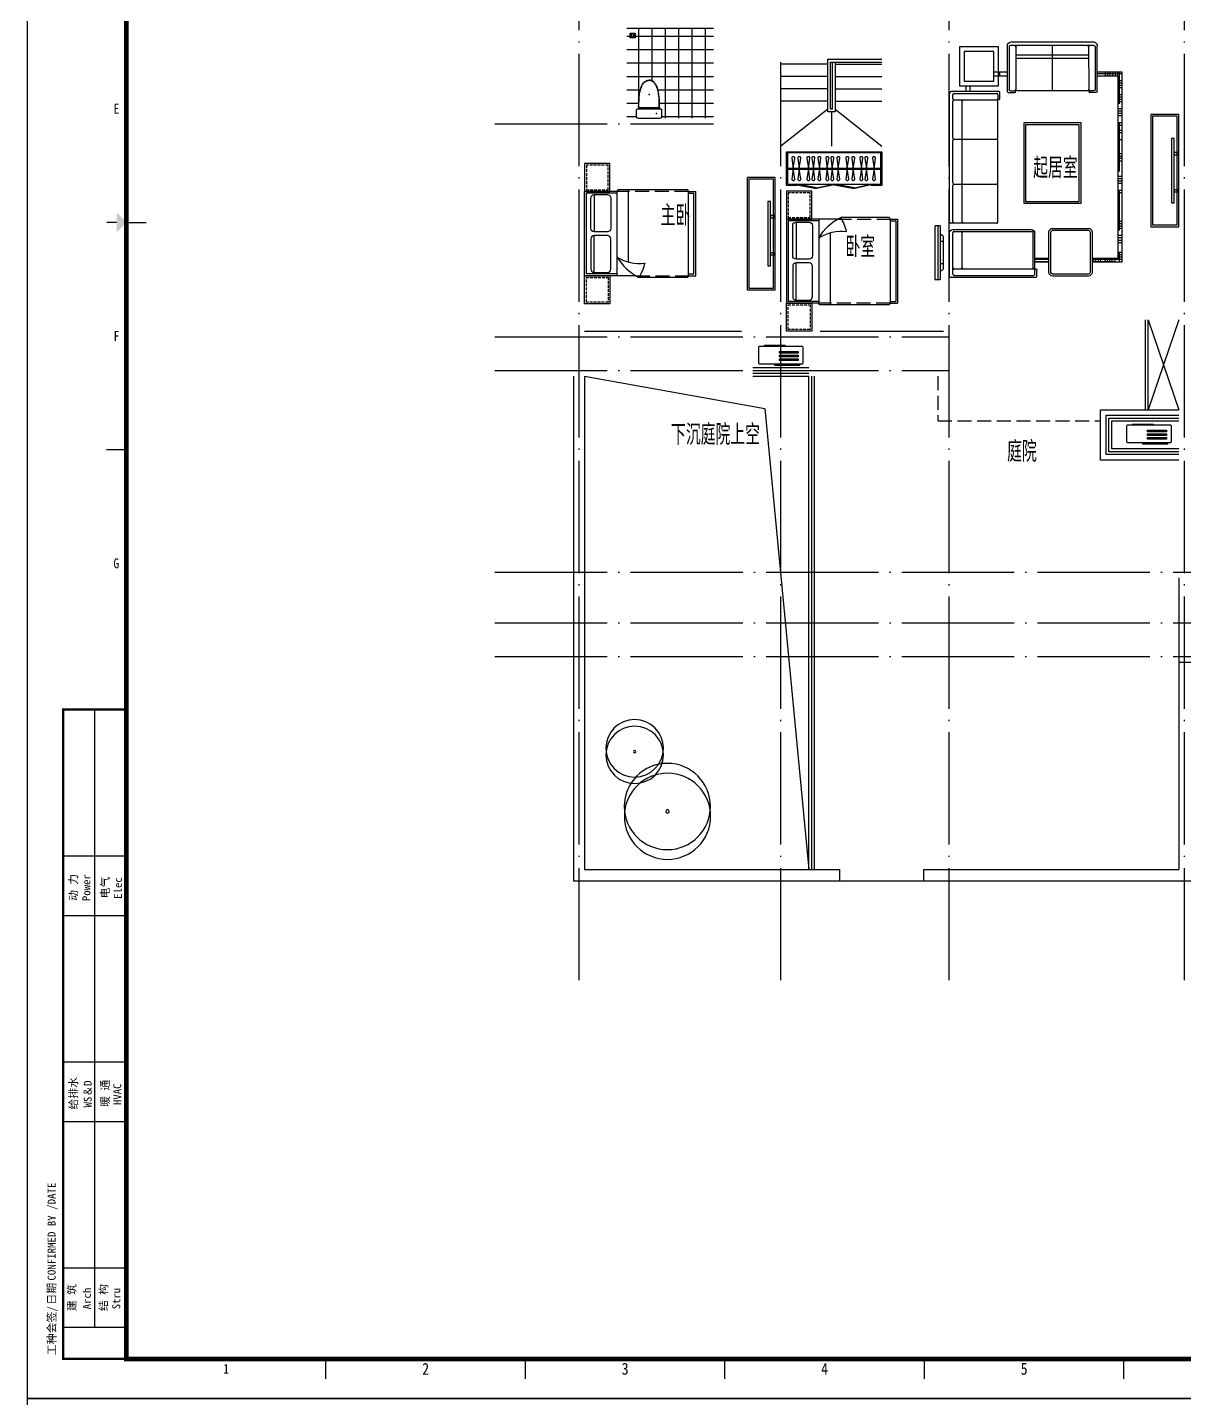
# Model space of a CAD drawing. Extents: x 921942 to 1159542, y -958603 to -790785.
# Drawn here: x 921942 to 942581, y -916648 to -892195 of the extents above; entities that cross this region are included whole.
import ezdxf
from ezdxf.enums import TextEntityAlignment as Align

# ---------------------------------------------------------------- set-up
doc = ezdxf.new("R2010")
doc.units = 0
doc.header["$LTSCALE"] = 1000
doc.header["$MEASUREMENT"] = 0
doc.linetypes.add('DASH', pattern=[0.35, 0.25, -0.1])
doc.linetypes.add('DOTE', pattern=[2.42, 2, -0.2, 0.02, -0.2])
doc.layers.get('0').update_dxf_attribs({"linetype": 'CONTINUOUS'})
for name, color, linetype in [('BALCONY', 6, 'CONTINUOUS'), ('DOTE', 1, 'DOTE'), ('STAIR', 2, 'CONTINUOUS'), ('TT', 7, 'CONTINUOUS'), ('WINDOW', 4, 'CONTINUOUS'), ('厨卫', 8, 'CONTINUOUS'), ('图框', 255, 'CONTINUOUS'), ('家具', 8, 'CONTINUOUS'), ('平面填充', 250, 'CONTINUOUS'), ('树', 86, 'CONTINUOUS'), ('看线', 2, 'CONTINUOUS'), ('空调', 8, 'CONTINUOUS'), ('造型墙', 55, 'CONTINUOUS'), ('面积线', 3, 'CONTINUOUS')]:
    doc.layers.add(name, color=color, linetype=linetype)
doc.styles.get("Standard").update_dxf_attribs({"font": 'GBENOR', "bigfont": 'GBCBIG'})
doc.styles.add('TKZ1', font='SIMHEI.TTF', dxfattribs={"width": 0.7})
doc.styles.add('图签栏', font='SimSun.ttf')

# ---------------------------------------------------------------- blocks, each defined once
blk = doc.blocks.new('A$C25AA54E1')
at = {"layer": '家具', "ltscale": 20}
for p, q in [((884, 2199), (884, 3017)), ((918, 3081), (3211, 3081)), ((3234, 2997), (3234, 3061)), ((3234, 2234), (3234, 2996)), ((3347, 3015), (3347, 1617)), ((3413, 3081), (4163, 3081)), ((4198, 3046), (4198, 1539)), ((1712, 2211), (1057, 2211)), ((3212, 2211), (1757, 2211)), ((1, 1972), (0, 511)), ((883, 2042), (71, 2042)), ((1012, 2176), (906, 2176)), ((906, 1914), (906, 2019)), ((871, 614), (872, 1868)), ((1443, 1750), (2878, 1750)), ((1443, 728), (1443, 1750)), ((2878, 1750), (2878, 728)), ((4024, 1551), (3413, 1551)), ((4047, 1574), (4047, 1539)), ((4175, 1516), (4070, 1516)), ((3325, 1234), (3325, 597)), ((4110, 1300), (3391, 1300)), ((4176, 597), (4176, 1234)), ((905, 463), (905, 568)), ((2878, 728), (1443, 728)), ((3391, 531), (4110, 531)), ((882, 440), (70, 440))]:
    blk.add_line(p, q, dxfattribs=at)
at = {"layer": '家具', "color": 8}
for p, q in [((918, 2994), (918, 2234)), ((1011, 3017), (942, 3017)), ((1034, 2994), (1034, 2234)), ((1711, 3017), (1058, 3017)), ((1734, 2996), (1734, 2234)), ((2511, 3017), (1758, 3017)), ((2534, 2996), (2534, 2234)), ((3211, 3017), (2558, 3017)), ((3380, 2996), (3380, 1606)), ((4070, 3017), (3403, 3017)), ((4047, 2994), (4047, 1574)), ((4140, 3017), (4070, 3017)), ((4163, 2994), (4163, 1574)), ((3211, 2846), (1058, 2846)), ((4025, 2846), (3403, 2846)), ((941, 2211), (1012, 2211)), ((64, 1915), (65, 1985)), ((88, 2008), (848, 2007)), ((503, 2041), (503, 2042)), ((603, 2178), (536, 2178)), ((871, 1984), (871, 1914)), ((65, 1869), (64, 1915)), ((64, 569), (65, 1872)), ((87, 1892), (849, 1891)), ((87, 1892), (849, 1891)), ((88, 1892), (848, 1891)), ((236, 592), (236, 1892)), ((293, 592), (293, 1892)), ((1476, 1717), (2845, 1717)), ((1476, 761), (1476, 1717)), ((2845, 1717), (2845, 761)), ((4047, 1584), (3402, 1584)), ((3876, 1551), (3876, 1303)), ((3918, 1551), (3918, 1302)), ((4140, 1551), (4070, 1551)), ((65, 1242), (871, 1241)), ((3360, 1234), (3360, 597)), ((4110, 1265), (3391, 1265)), ((4141, 597), (4141, 1234)), ((2845, 761), (1476, 761)), ((64, 499), (64, 569)), ((87, 592), (848, 591)), ((871, 498), (871, 568)), ((3391, 566), (4110, 566)), ((3930, 507), (3860, 507)), ((3876, 531), (3876, 0)), ((3918, 531), (3918, 128)), ((87, 476), (848, 475)), ((606, 292), (536, 292)), ((603, 250), (536, 250)), ((561, 440), (561, 0)), ((603, 440), (603, 128)), ((3918, 465), (3860, 465)), ((3930, 416), (3860, 416)), ((3930, 374), (3860, 374)), ((3918, 297), (3860, 297)), ((3930, 255), (3860, 255)), ((606, 208), (536, 208)), ((606, 158), (536, 158)), ((606, 116), (536, 116)), ((606, 74), (536, 74)), ((1105, 44), (536, 44)), ((606, 86), (603, 86)), ((686, 70), (686, 0)), ((728, 70), (728, 0)), ((770, 70), (770, 0)), ((812, 70), (812, 0)), ((938, 70), (938, 0)), ((979, 70), (979, 0)), ((1021, 70), (1021, 0)), ((1063, 70), (1063, 0)), ((1189, 70), (1189, 0)), ((1231, 70), (1231, 0)), ((1273, 70), (1273, 0)), ((1314, 70), (1314, 0)), ((1440, 70), (1440, 0)), ((2310, 44), (1440, 44)), ((1482, 70), (1482, 0)), ((1574, 70), (1574, 0)), ((1616, 70), (1616, 0)), ((1741, 70), (1741, 0)), ((1993, 70), (1993, 0)), ((2035, 70), (2035, 0)), ((2076, 70), (2076, 0)), ((2118, 70), (2118, 0)), ((2394, 70), (2394, 0)), ((2436, 70), (2436, 0)), ((2478, 70), (2478, 0)), ((2520, 70), (2520, 0)), ((2645, 70), (2645, 0)), ((3365, 44), (2645, 44)), ((2687, 70), (2687, 0)), ((3198, 70), (3198, 0)), ((3240, 70), (3240, 0)), ((3281, 70), (3281, 0)), ((3323, 70), (3323, 0)), ((3449, 70), (3449, 0)), ((3491, 70), (3491, 0)), ((3533, 70), (3533, 0)), ((3575, 70), (3575, 0)), ((3750, 70), (3750, 0)), ((3930, 44), (3750, 44)), ((3792, 70), (3792, 0)), ((3834, 70), (3834, 0)), ((3930, 213), (3860, 213)), ((3918, 171), (3860, 171)), ((3930, 122), (3860, 122)), ((3930, 86), (3918, 86))]:
    blk.add_line(p, q, dxfattribs=at)
at = {"layer": '家具'}
for p, q in [((781, 2780), (884, 2780)), ((781, 2709), (884, 2709)), ((536, 2283), (536, 2042)), ((606, 2283), (606, 2042)), ((3860, 1302), (3860, 1551)), ((3930, 1300), (3930, 1551)), ((3860, 70), (3860, 531)), ((3930, 0), (3930, 531)), ((536, 440), (536, 0)), ((606, 440), (606, 70)), ((606, 70), (3860, 70)), ((536, 0), (3930, 0))]:
    blk.add_line(p, q, dxfattribs=at)
at = {"layer": '家具', "ltscale": 20}
blk.add_lwpolyline([(781, 2895), (781, 2199), (85, 2199), (85, 2895)], close=True, dxfattribs=at)
at = {"layer": '家具', "color": 8}
blk.add_lwpolyline([(698, 2812), (698, 2282), (169, 2282), (169, 2812)], close=True, dxfattribs=at)
at = {"layer": '家具', "ltscale": 20, "extrusion": (0, 0, -1)}
for centre, major_axis, ratio, start_param, end_param in [((953, 3021), (-49.4, 49.4), 1, 5.45018, 6.544088), ((3211, 3058), (16.4, 16.4), 1, -0.785398, 0.696689), ((4163, 3046), (24.6, 24.6), 1, -0.785398, 0.785398), ((1012, 2234), (-16.2, 16.2), 1, 2.356194, 3.926991), ((1012, 2193), (12.7, 12.7), 0.942987, -0.815786, 2.325807), ((1057, 2234), (-16.2, 16.2), 1, 3.926991, 5.497787), ((1712, 2234), (-16.2, 16.2), 1, 2.356194, 3.926991), ((1757, 2234), (16.2, 16.2), 1, 2.356194, 3.926991), ((2512, 2234), (-16.2, 16.2), 1, 2.356194, 3.926991), ((2557, 2234), (16.2, 16.2), 1, 2.356194, 3.926991), ((3212, 2234), (-16.2, 16.2), 1, 2.356194, 3.926991), ((906, 2199), (16.2, 16.2), 1, 2.356194, 3.926991), ((4024, 1574), (16.2, 16.2), 1, 0.785398, 2.356194), ((4175, 1539), (-16.2, 16.2), 1, 2.356194, 3.926991)]:
    blk.add_ellipse(centre, major_axis=major_axis, ratio=ratio, start_param=start_param, end_param=end_param, dxfattribs=at)
at = {"layer": '家具', "color": 8, "extrusion": (0, 0, -1)}
for centre, major_axis, start_param, end_param in [((942, 2994), (16.4, 16.4), 3.926991, 5.497787), ((1011, 2994), (16.4, 16.4), -0.785398, 0.785398), ((1058, 2994), (16.4, 16.4), 3.926991, 5.497787), ((1711, 2994), (-16.4, 16.4), 0.785398, 2.267485), ((1758, 2994), (16.4, 16.4), 4.0157, 5.497787), ((2511, 2994), (-16.4, 16.4), 0.785398, 2.267485), ((2558, 2994), (16.4, 16.4), 4.0157, 5.497787), ((3211, 2994), (-16.4, 16.4), 0.785398, 2.267485), ((3403, 2994), (16.4, 16.4), 4.0157, 5.497787), ((4023, 2994), (16.4, 16.4), -0.785398, 0.785398), ((4070, 2994), (-16.4, 16.4), 5.497787, 7.068583), ((4140, 2994), (16.4, 16.4), -0.785398, 0.785398), ((1058, 2869), (-16.4, 16.4), 3.926991, 5.409078), ((3211, 2822), (16.4, 16.4), -0.785398, 0.696689), ((3403, 2869), (-16.4, 16.4), 3.926991, 5.409078), ((4025, 2822), (-16.4, 16.4), 0.785398, 2.267485), ((941, 2234), (16.2, 16.2), 2.356194, 3.926991), ((4070, 1574), (16.2, 16.2), 2.356194, 3.926991), ((4140, 1574), (-16.2, 16.2), 2.356194, 3.926991)]:
    blk.add_ellipse(centre, major_axis=major_axis, ratio=1, start_param=start_param, end_param=end_param, dxfattribs=at)
at = {"layer": '家具', "ltscale": 20}
for centre, major_axis, ratio, start_param, end_param in [((3413, 3015), (-46.6, 46.6), 1, -0.785398, 0.785398), ((71, 1972), (49.7, 49.7), 1, 0.785398, 2.356194), ((883, 2019), (-16.2, 16.2), 1, 3.925825, 5.496622), ((848, 1914), (-16.2, 16.2), 1, 2.355029, 3.925825), ((849, 1868), (16.2, 16.2), 1, 5.496622, 7.067418), ((849, 1868), (16.2, 16.2), 1, 5.496622, 7.067418), ((889, 1914), (12.4, 12.4), 0.984307, 2.347446, 5.489038), ((3413, 1617), (46.6, 46.6), 1, 2.356194, 3.926991), ((4070, 1539), (16.2, 16.2), 1, 2.356194, 3.926991), ((3391, 1234), (-46.6, 46.6), 1, -0.785398, 0.785398), ((4110, 1234), (46.6, 46.6), 1, 5.497787, 7.068583), ((70, 511), (49.7, 49.7), 1, 2.356194, 3.926991), ((848, 614), (-16.2, 16.2), 1, 2.355029, 3.925825), ((848, 568), (-16.2, 16.2), 1, 3.925825, 5.496622), ((888, 568), (12.4, 12.4), 0.984309, -0.794147, 2.347446), ((3391, 597), (46.6, 46.6), 1, 2.356194, 3.926991), ((4110, 597), (-46.6, 46.6), 1, 2.356194, 3.926991), ((882, 463), (-16.2, 16.2), 1, 2.355029, 3.925825)]:
    blk.add_ellipse(centre, major_axis=major_axis, ratio=ratio, start_param=start_param, end_param=end_param, dxfattribs=at)
at = {"layer": '家具', "color": 8}
for centre, major_axis, start_param, end_param in [((1058, 2822), (16.4, 16.4), 0.785398, 2.267485), ((3211, 2869), (16.4, 16.4), 3.926991, 5.409078), ((3403, 2822), (16.4, 16.4), 0.785398, 2.267485), ((4025, 2869), (16.4, 16.4), 3.926991, 5.409078), ((88, 1985), (-16.4, 16.4), -0.786564, 0.784233), ((848, 1985), (16.2, 16.2), 5.496622, 7.067418), ((88, 1915), (16.4, 16.4), 2.355029, 3.925825), ((88, 1869), (-16.4, 16.4), -0.786564, 0.784233), ((89, 1869), (-16.4, 16.4), -0.697854, 0.784233), ((89, 1869), (16.4, 16.4), 0.872942, 2.355029), ((89, 1915), (-16.4, 16.4), 0.784233, 2.266319), ((89, 1915), (-16.4, 16.4), 0.784233, 2.266319), ((3402, 1606), (15.5, 15.5), 2.356194, 3.926991), ((3391, 1234), (-22, 22), -0.785398, 0.785398), ((4110, 1234), (22, 22), 5.497787, 7.068583), ((87, 615), (16.4, 16.4), 2.355029, 3.925825), ((87, 569), (-16.4, 16.4), -0.786564, 0.784233), ((87, 499), (-16.4, 16.4), 0.784233, 2.355029), ((848, 498), (-16.2, 16.2), 2.355029, 3.925825), ((3391, 597), (22, 22), 2.356194, 3.926991), ((4110, 597), (-22, 22), 2.356194, 3.926991)]:
    blk.add_ellipse(centre, major_axis=major_axis, ratio=1, start_param=start_param, end_param=end_param, dxfattribs=at)
blk = doc.blocks.new('A$C2FB07499')
at = {"layer": '家具', "ltscale": 0.5}
blk.add_lwpolyline([(500, 0), (0, 0), (0, 2000), (500, 2000)], close=True, dxfattribs=at)
at = {"layer": '家具', "color": 251, "ltscale": 40}
for points in [[(470, 30), (30, 30), (30, 1970), (470, 1970)], [(368, 1572), (415, 1572), (415, 428), (368, 428)], [(415, 1381), (480, 1381), (480, 1343), (415, 1343)], [(415, 717), (480, 717), (480, 679), (415, 679)]]:
    blk.add_lwpolyline(points, close=True, dxfattribs=at)
blk = doc.blocks.new('dgfgf')
at = {"layer": '家具'}
blk.add_lwpolyline([(7597, -62676), (7147, -62676), (7147, -63176), (7597, -63176), (7597, -62676), (7517, -62676)], dxfattribs=at)
at = {"layer": '家具', "color": 251, "linetype": 'DASH', "ltscale": 0.2}
blk.add_lwpolyline([(7567, -62706), (7177, -62706), (7177, -63146), (7567, -63146)], close=True, dxfattribs=at)
blk = doc.blocks.new('A$C72813290')
at = {"layer": '家具'}
for p, q in [((579, 2000), (0, 2000)), ((0, 500), (0, 2000)), ((30, 530), (30, 1970)), ((579, 1970), (30, 1970)), ((579, 500), (579, 2010)), ((1830, 2030), (599, 2030)), ((779, 753), (779, 2030)), ((1850, 500), (1850, 2000)), ((1850, 2000), (1980, 2000)), ((1850, 1970), (1950, 1970)), ((1950, 530), (1950, 1970)), ((1980, 500), (1980, 2000)), ((170, 1945), (170, 1283)), ((170, 555), (170, 1217)), ((912, 500), (0, 500)), ((579, 530), (30, 530)), ((1850, 530), (1950, 530)), ((1850, 500), (1980, 500)), ((1830, 470), (967, 470))]:
    blk.add_line(p, q, dxfattribs=at)
at = {"layer": '家具', "linetype": 'DASH'}
for p, q in [((1850, 2000), (579, 2000)), ((912, 500), (1850, 500))]:
    blk.add_line(p, q, dxfattribs=at)
at = {"layer": '家具'}
for points in [[(170, 1945), (405, 1945, -0.414214), (465, 1885), (465, 1343, -0.414214), (405, 1283), (170, 1283, -0.414214), (110, 1343), (110, 1885, -0.414214)], [(170, 555), (405, 555, 0.414214), (465, 615), (465, 1157, 0.414214), (405, 1217), (170, 1217, 0.414214), (110, 1157), (110, 615, 0.414214)]]:
    blk.add_lwpolyline(points, format="xyb", close=True, dxfattribs=at)
blk.add_lwpolyline([(579, 833, 0.180302), (1071, 725, -0.088637), (967, 470, 28871.271551)], format="xyb", dxfattribs=at)
for centre, radius, start, end in [((599, 2010), 20, 90, 180), ((1819, 2001), 30.7, 357.6884, 69.6917), ((1392, 1313), 944, 210.6075, 243.2773), ((1819, 499), 30.7, 290.3566, 2.3152)]:
    blk.add_arc(centre, radius, start, end, dxfattribs=at)
blk.add_blockref('dgfgf', (-7147, 65176), dxfattribs=at)
at = {"layer": '家具', "xscale": -1, "rotation": 180}
blk.add_blockref('dgfgf', (-7147, -62676), dxfattribs=at)
blk = doc.blocks.new('空调机')
at = {"layer": '空调', "color": 8}
for p, q in [((2416486, -275315), (2416486, -275325)), ((2416849, -275305), (2416496, -275305)), ((2416859, -275325), (2416859, -275315))]:
    blk.add_line(p, q, dxfattribs=at)
blk.add_lwpolyline([(2416186, -275325), (2416946, -275325, -0.414214), (2416966, -275345), (2416966, -275615, -0.414214), (2416946, -275635), (2416186, -275635, -0.414214), (2416166, -275615), (2416166, -275345, -0.414214)], format="xyb", close=True, dxfattribs=at)
for points in [[(2416256, -275445), (2416592, -275445), (2416592, -275416), (2416256, -275416)], [(2416256, -275511), (2416592, -275511), (2416592, -275482), (2416256, -275482)], [(2416256, -275577), (2416592, -275577), (2416592, -275548), (2416256, -275548)], [(2416235, -275664), (2416675, -275664), (2416675, -275649), (2416235, -275649)]]:
    blk.add_lwpolyline(points, close=True, dxfattribs=at)
for centre, start, end in [((2416496, -275315), 90, 180), ((2416849, -275315), 0, 90)]:
    blk.add_arc(centre, 10, start, end, dxfattribs=at)
blk = doc.blocks.new('aswfdgdfh')
at = {"layer": '厨卫'}
blk.add_lwpolyline([(43, -43), (43, 43), (-43, 43), (-43, -43)], close=True, dxfattribs=at)
at = {"layer": '厨卫', "color": 8}
for points in [[(-33, 0), (-33, 1), (-17, 1), (-17, 0)], [(-24, 23), (-22, 24), (-11, 13), (-13, 12)], [(0, 33), (1, 33), (1, 17), (0, 17)], [(23, 24), (24, 22), (13, 11), (12, 13)], [(33, 0), (33, -1), (17, -1), (17, 0)], [(-23, -24), (-24, -22), (-13, -11), (-12, -13)], [(0, -33), (-1, -33), (-1, -17), (0, -17)], [(24, -23), (22, -24), (11, -13), (13, -12)]]:
    blk.add_lwpolyline(points, close=True, dxfattribs=at)
blk.add_circle((0, 0), 36.6, dxfattribs=at)
blk = doc.blocks.new('asfdgfh')
at = {"layer": '厨卫', "ltscale": 100}
for p, q in [((-266, -207, 0), (-266, -92, 0)), ((159, -67, 0), (-241, -67, 0)), ((159, -232, 0), (-241, -232, 0)), ((145, -40, 0), (-228, -40, 0)), ((184, -207, 0), (184, -92, 0))]:
    blk.add_line(p, q, dxfattribs=at)
for centre, radius, start, end in [((-241, -92, 0), 25, 90, 180), ((-241, -207, 0), 25, 180, 270), ((-261, -39, 0), 33.7, 303.6157, 10.847), ((178, -39, 0), 33.9, 169.3113, 235.1347), ((159, -92, 0), 25, 0, 90), ((159, -207, 0), 25, 270, 0)]:
    blk.add_arc(centre, radius, start, end, dxfattribs=at)
for points, knots in [([(-227, -33, 0), (-227, 85, 0), (-226, 243, 0), (-137, 424, 0), (-69, 441, 0), (-41, 448, 0)], [0, 0, 0, 0, 355.24272, 473.249847, 556.576042, 556.576042, 556.576042, 556.576042]), ([(-222, -41, 0), (-222, -2, 0), (-222, 29, 0), (-220, 90, 0), (-219, 121, 0), (-213, 182, 0), (-208, 213, 0), (-198, 258, 0), (-194, 273, 0), (-187, 296, 0), (-184, 303, 0), (-180, 315, 0), (-179, 319, 0), (-176, 326, 0), (-174, 330, 0), (-170, 341, 0), (-167, 348, 0), (-160, 363, 0), (-156, 369, 0), (-148, 382, 0), (-143, 389, 0), (-134, 400, 0), (-129, 405, 0), (-121, 412, 0), (-118, 414, 0), (-112, 418, 0), (-109, 420, 0), (-102, 423, 0), (-99, 425, 0), (-92, 428, 0), (-89, 429, 0), (-78, 433, 0), (-71, 435, 0), (-56, 440, 0), (-48, 441, 0), (-40, 443, 0)], [0, 0, 0, 0, 92.762674, 92.762674, 185.525347, 185.525347, 278.288021, 278.288021, 324.669358, 324.669358, 347.860026, 347.860026, 359.45536, 359.45536, 371.050694, 371.050694, 394.241363, 394.241363, 417.432031, 417.432031, 440.6227, 440.6227, 463.813368, 463.813368, 475.408702, 475.408702, 487.004036, 487.004036, 498.599371, 498.599371, 510.194705, 510.194705, 533.385373, 533.385373, 556.576042, 556.576042, 556.576042, 556.576042]), ([(140, -40, 0), (140, -2, 0), (139, 29, 0), (138, 90, 0), (136, 121, 0), (130, 182, 0), (125, 213, 0), (115, 258, 0), (111, 273, 0), (104, 296, 0), (101, 303, 0), (97, 315, 0), (96, 319, 0), (93, 326, 0), (92, 330, 0), (87, 341, 0), (84, 348, 0), (77, 363, 0), (73, 369, 0), (65, 382, 0), (61, 389, 0), (51, 400, 0), (46, 405, 0), (38, 412, 0), (35, 414, 0), (29, 418, 0), (26, 420, 0), (20, 423, 0), (16, 425, 0), (10, 428, 0), (6, 429, 0), (-4, 433, 0), (-12, 435, 0), (-27, 440, 0), (-35, 441, 0), (-43, 443, 0)], [0, 0, 0, 0, 92.762674, 92.762674, 185.525347, 185.525347, 278.288021, 278.288021, 324.669358, 324.669358, 347.860026, 347.860026, 359.45536, 359.45536, 371.050694, 371.050694, 394.241363, 394.241363, 417.432031, 417.432031, 440.6227, 440.6227, 463.813368, 463.813368, 475.408702, 475.408702, 487.004036, 487.004036, 498.599371, 498.599371, 510.194705, 510.194705, 533.385373, 533.385373, 556.576042, 556.576042, 556.576042, 556.576042]), ([(145, -33, 0), (144, 85, 0), (143, 243, 0), (54, 424, 0), (-13, 441, 0), (-41, 448, 0)], [0, 0, 0, 0, 355.24272, 473.249847, 556.576042, 556.576042, 556.576042, 556.576042])]:
    blk.add_open_spline(points, degree=3, knots=knots, dxfattribs=at)
at = {"layer": '厨卫'}
for p in [(-42, 189, 0), (-171, -149, 0)]:
    blk.add_point(p, dxfattribs=at)
blk = doc.blocks.new('aswefrsdtfgdgh')
for p, q in [((-152, 480), (-152, -480)), ((-58, 480), (-152, 480)), ((-58, 480), (-58, -480)), ((0, -199), (0, 199)), ((-152, -480), (-58, -480))]:
    blk.add_line(p, q)
at = {"color": 9}
for p, q in [((-96, -480), (-96, 480)), ((0, 199), (-58, 199)), ((0, -199), (-58, -199))]:
    blk.add_line(p, q, dxfattribs=at)
blk.add_lwpolyline([(-58, 339), (-58, -339), (0, -287), (0, 287)], close=True)
blk = doc.blocks.new('$plan$00000428')
for centre, radius in [((-45, 29), 445), ((39, -27), 445), ((-3, 1), 18.1)]:
    blk.add_circle(centre, radius)
at = {"width": 0.8, "flags": 9}
for tag in ['YSIZE', 'XSIZE']:
    blk.add_attdef(tag, (-5, 0), '', height=0.2, dxfattribs=at)
blk = doc.blocks.new('图框2')
at = {"layer": '图框', "color": 0}
for p, q in [((84100, 59400), (0, 59400)), ((0, 0), (0, 59400)), ((2500, 29700), (3000, 29700)), ((2000, 23960), (2500, 23960)), ((900, 17400), (2500, 17400)), ((900, 17400), (2500, 17400)), ((1700, 1800), (1700, 17400)), ((900, 13700), (2500, 13700)), ((900, 12200), (2500, 12200)), ((900, 8500), (2500, 8500)), ((900, 7000), (2500, 7000)), ((900, 3300), (2500, 3300)), ((900, 1800), (2500, 1800)), ((7538, 500), (7538, 1000)), ((12575, 500), (12575, 1000)), ((17612, 500), (17612, 1000)), ((22650, 500), (22650, 1000)), ((27688, 500), (27688, 1000)), ((0, 0), (84100, 0))]:
    blk.add_line(p, q, dxfattribs=at)
at = {"layer": '图框', "color": 0, "const_width": 120}
blk.add_lwpolyline([(83100, 58400), (2500, 58400), (2500, 1000), (83100, 1000)], close=True, dxfattribs=at)
at = {"layer": '图框', "color": 0}
for points, const_width in [([(2250, 29700), (2000, 29700)], 30), ([(2500, 1000), (900, 1000), (900, 17400), (2500, 17400)], 60)]:
    blk.add_lwpolyline(points, dxfattribs=dict(at, const_width=const_width))
blk.add_solid([(2250, 29450), (2250, 29950), (2500, 29700)], dxfattribs=at)
at = {"layer": '图框', "color": 0, "style": 'TKZ1', "width": 0.85}
for s, height, p in [('E', 250, (2250, 32570)), ('F', 250, (2250, 26830)), ('G', 250, (2244, 21090)), ('1', 250, (5019, 750)), ('2', 300, (10056, 750)), ('3', 300, (15094, 750)), ('4', 300, (20131, 750)), ('5', 300, (25169, 750))]:
    blk.add_text(s, height=height, dxfattribs=at).set_placement(p, align=Align.MIDDLE)
at = {"layer": '图框', "color": 0, "style": '图签栏'}
for s, p in [('动 力', (1156, 12907)), ('电气', (1956, 12907)), ('给排水', (1156, 7707)), ('暖 通', (1956, 7707)), ('建 筑', (1116, 2550)), ('结 构', (1916, 2550))]:
    blk.add_text(s, height=200, rotation=90, dxfattribs=at).set_placement(p, align=Align.MIDDLE)
for s, height, p in [('Power', 200, (1588, 12561)), ('Elec', 200, (2385, 12619)), ('WS＆D', 200, (1623, 7351)), ('HVAC', 200, (2368, 7411)), ('CONFIRMED BY /DATE', 202.02, (712, 2979)), ('日期', 202, (713, 2372)), ('Arch', 200, (1602, 2253)), ('Stru', 200, (2344, 2253)), ('工种会签/', 202, (714, 1094))]:
    blk.add_text(s, height=height, rotation=90, dxfattribs=at).set_placement(p)
blk = doc.blocks.new('asfsdgdfhfgj')
at = {"layer": 'DOTE', "linetype": 'DOTE'}
for p, q in [((-21500, -13382), (-21500, 15060)), ((-14900, -13382), (-14900, 15060)), ((-10700, -13382), (-10700, 15060)), ((-17900, -13382), (-17900, 2992)), ((-23001, 1892), (-19100, 1892)), ((-23001, -1908), (-14900, -1908)), ((-23001, -2508), (-14900, -2508)), ((-23001, -6108), (16361, -6108)), ((-23001, -7008), (16361, -7008)), ((-23001, -7608), (16361, -7608))]:
    blk.add_line(p, q, dxfattribs=at)

msp = doc.modelspace()

# ---------------------------------------------------------------- hatches: boundary and pattern name
at = {"layer": '平面填充'}
h = msp.add_hatch(dxfattribs=at)
h.set_pattern_fill('NET', color=256, scale=75, style=0)
h.set_pattern_definition([(0, (40591.52, -37721.97), (0, 238.125), []), (90, (40591.52, -37721.97), (-238.125, 1e-14), [])])
h.paths.add_polyline_path([(934181, -892212), (932631, -892212), (932631, -893812), (932831, -893812), (932813, -893805), (932806, -893787), (932806, -893672), (932813, -893654), (932830, -893647), (932845, -893613), (932846, -893515), (932852, -893429), (932869, -893325), (932906, -893219), (932919, -893198), (932939, -893173), (932965, -893154), (933031, -893132), (933097, -893154), (933123, -893173), (933143, -893198), (933156, -893219), (933193, -893325), (933210, -893429), (933216, -893515), (933217, -893613), (933231, -893647), (933249, -893654), (933256, -893672), (933256, -893787), (933246, -893812), (934181, -893812)])

# ---------------------------------------------------------------- linework, layer by layer
at = {"layer": 'BALCONY'}
for p, q in [((935931, -907212), (935931, -898412)), ((935981, -907212), (935981, -898412))]:
    msp.add_line(p, q, dxfattribs=at)
at = {"layer": 'BALCONY', "color": 8}
msp.add_line((941281, -899212), (942481, -899212), dxfattribs=at)
at = {"layer": 'BALCONY'}
for points in [[(934881, -898312), (935881, -898312)], [(934881, -898362), (935881, -898362)], [(942481, -899812), (941181, -899812), (941181, -899112), (942481, -899112)], [(942481, -899762), (941231, -899762), (941231, -899162), (942481, -899162)]]:
    msp.add_lwpolyline(points, dxfattribs=at)
at = {"layer": 'BALCONY', "color": 8}
for points in [[(934881, -898412), (935881, -898412)], [(942481, -899912), (941081, -899912), (941081, -899012), (942481, -899012)], [(942481, -899712), (941281, -899712), (941281, -899212)]]:
    msp.add_lwpolyline(points, dxfattribs=at)
at = {"layer": 'STAIR'}
for p, q in [((936216, -892852), (935381, -892852)), ((936346, -892852), (937181, -892852)), ((936216, -893072), (935381, -893072)), ((936216, -893292), (935381, -893292)), ((936346, -893072), (937181, -893072)), ((936346, -893292), (937181, -893292)), ((936216, -893512), (935381, -893512)), ((936346, -893512), (937181, -893512)), ((936216, -893652), (935381, -894312)), ((936281, -893702), (936281, -894312)), ((936346, -893652), (937181, -894312))]:
    msp.add_line(p, q, dxfattribs=at)
at = {"layer": 'WINDOW'}
msp.add_line((936431, -907412), (937931, -907412), dxfattribs=at)
at = {"layer": '厨卫'}
msp.add_line((934181, -892212, 0), (932631, -892212, 0), dxfattribs=at)
at = {"layer": '家具', "color": 8}
for p, q in [((935501, -894702), (937161, -894702)), ((935501, -894722), (937161, -894722))]:
    msp.add_line(p, q, dxfattribs=at)
at = {"layer": '家具'}
for p, q in [((936988, -894992), (936988, -895012)), ((941881, -899012), (941881, -897412)), ((941931, -899012), (941931, -897412)), ((941931, -897412), (942481, -899012)), ((942481, -897412), (941931, -899012))]:
    msp.add_line(p, q, dxfattribs=at)
for points in [[(935665, -894992), (935665, -895012), (935481, -895012), (935481, -894412), (937181, -894412), (937181, -895012), (936988, -895012)], [(935666, -894992), (936988, -894992), (937161, -894992), (937161, -894432), (935501, -894432), (935501, -894992), (935666, -894992)]]:
    msp.add_lwpolyline(points, dxfattribs=at)
at = {"layer": '家具', "color": 8}
for points in [[(935575, -894525), (935602, -894712), (935575, -894899, 0.459921), (935595, -894922), (935609, -894922, 0.459921), (935629, -894899), (935602, -894712), (935629, -894525, 0.459921), (935609, -894502), (935595, -894502, 0.459921)], [(935682, -894525), (935709, -894712), (935682, -894899, 0.459921), (935702, -894922), (935716, -894922, 0.459921), (935736, -894899), (935709, -894712), (935736, -894525, 0.459921), (935716, -894502), (935702, -894502, 0.459921)], [(935846, -894525), (935873, -894712), (935846, -894899, 0.459921), (935865, -894922), (935880, -894922, 0.459921), (935899, -894899), (935873, -894712), (935899, -894525, 0.459921), (935880, -894502), (935865, -894502, 0.459921)], [(935934, -894525), (935961, -894712), (935934, -894899, 0.459921), (935954, -894922), (935968, -894922, 0.459921), (935988, -894899), (935961, -894712), (935988, -894525, 0.459921), (935968, -894502), (935954, -894502, 0.459921)], [(936041, -894525), (936068, -894712), (936041, -894899, 0.459921), (936061, -894922), (936075, -894922, 0.459921), (936095, -894899), (936068, -894712), (936095, -894525, 0.459921), (936075, -894502), (936061, -894502, 0.459921)], [(936182, -894525), (936209, -894712), (936182, -894899, 0.459921), (936202, -894922), (936217, -894922, 0.459921), (936236, -894899), (936209, -894712), (936236, -894525, 0.459921), (936217, -894502), (936202, -894502, 0.459921)], [(936271, -894525), (936298, -894712), (936271, -894899, 0.459921), (936291, -894922), (936305, -894922, 0.459921), (936325, -894899), (936298, -894712), (936325, -894525, 0.459921), (936305, -894502), (936291, -894502, 0.459921)], [(936378, -894525), (936405, -894712), (936378, -894899, 0.459921), (936397, -894922), (936412, -894922, 0.459921), (936431, -894899), (936405, -894712), (936431, -894525, 0.459921), (936412, -894502), (936397, -894502, 0.459921)], [(936538, -894525), (936565, -894712), (936538, -894899, 0.459921), (936557, -894922), (936572, -894922, 0.459921), (936591, -894899), (936565, -894712), (936591, -894525, 0.459921), (936572, -894502), (936557, -894502, 0.459921)], [(936644, -894525), (936671, -894712), (936644, -894899, 0.459921), (936664, -894922), (936678, -894922, 0.459921), (936698, -894899), (936671, -894712), (936698, -894525, 0.459921), (936678, -894502), (936664, -894502, 0.459921)], [(936791, -894525), (936818, -894712), (936791, -894899, 0.459921), (936811, -894922), (936825, -894922, 0.459921), (936845, -894899), (936818, -894712), (936845, -894525, 0.459921), (936825, -894502), (936811, -894502, 0.459921)], [(936880, -894525), (936907, -894712), (936880, -894899, 0.459921), (936900, -894922), (936914, -894922, 0.459921), (936934, -894899), (936907, -894712), (936934, -894525, 0.459921), (936914, -894502), (936900, -894502, 0.459921)], [(937015, -894525), (937042, -894712), (937015, -894899, 0.459921), (937035, -894922), (937049, -894922, 0.459921), (937069, -894899), (937042, -894712), (937069, -894525, 0.459921), (937049, -894502), (937035, -894502, 0.459921)]]:
    msp.add_lwpolyline(points, format="xyb", close=True, dxfattribs=at)
at = {"layer": '家具'}
for points in [[(935666, -895002), (936014, -895065), (936016, -895055), (935668, -894992)], [(936331, -895002), (936014, -895065), (936012, -895055), (936329, -894992)], [(936332, -895002), (936694, -895065), (936696, -895055), (936334, -894992)], [(936988, -895002), (936694, -895065), (936693, -895055), (936987, -894992)]]:
    msp.add_lwpolyline(points, close=True, dxfattribs=at)
at = {"layer": '看线'}
for p, q in [((931881, -897612), (934681, -897612)), ((936081, -897612), (938281, -897612))]:
    msp.add_line(p, q, dxfattribs=at)
at = {"layer": '看线', "color": 8}
msp.add_lwpolyline([(934881, -898262), (935881, -898262)], dxfattribs=at)
at = {"layer": '看线', "linetype": 'DASH'}
for points in [[(938181, -898412), (938181, -899212), (941081, -899212)], [(942481, -902012), (942481, -903512), (945681, -903512)]]:
    msp.add_lwpolyline(points, dxfattribs=at)
at = {"layer": '造型墙'}
for p, q in [((935881, -907212), (935881, -898412)), ((936431, -907412), (936431, -907212)), ((937931, -907412), (937931, -907212))]:
    msp.add_line(p, q, dxfattribs=at)
for points in [[(931681, -898412), (931681, -907412), (936431, -907412)], [(931881, -898412), (931881, -907212), (936431, -907212)], [(931881, -898412), (935093, -898993), (935881, -907212)], [(942481, -902012), (942481, -907212)], [(937931, -907212), (942481, -907212)], [(937931, -907412), (942481, -907412)], [(942481, -907412), (943281, -907412)]]:
    msp.add_lwpolyline(points, dxfattribs=at)
at = {"layer": '面积线'}
for points in [[(936346, -892812), (936346, -893702), (936216, -893702), (936216, -893652), (936216, -892762), (937181, -892762)], [(936296, -892812), (936296, -893652), (936266, -893652), (936266, -892812), (937181, -892812)]]:
    msp.add_lwpolyline(points, dxfattribs=at)

# ---------------------------------------------------------------- block references
at = {"layer": '厨卫', "xscale": -1, "rotation": 270}
msp.add_blockref('aswfdgdfh', (932737, -892339), dxfattribs=at)
at = {"layer": '厨卫', "xscale": -1}
msp.add_blockref('asfdgfh', (932989, -893580, 0), dxfattribs=at)
at = {"layer": '厨卫'}
msp.add_blockref('aswefrsdtfgdgh', (938281, -896212), dxfattribs=at)
at = {"layer": '图框', "color": 0, "linetype": 'ByBlock', "xscale": 0.7063020216301084, "yscale": 0.7063020213972777, "zscale": 0.7063020214030876}
for p in [(921942, -916648), (921942, -958603)]:
    msp.add_blockref('图框2', p, dxfattribs=at)
at = {"layer": '家具', "xscale": -1}
for name, p, rotation in [('A$C25AA54E1', (941462, -892453), 90), ('A$C2FB07499', (941981, -893748), 180), ('A$C2FB07499', (934781, -894872), 180), ('A$C72813290', (935481, -895112), 180)]:
    msp.add_blockref(name, p, dxfattribs=dict(at, rotation=rotation))
at = {"layer": '家具'}
msp.add_blockref('A$C72813290', (931881, -897122), dxfattribs=at)
at = {"layer": '树', "rotation": 237.0761532164648}
for p, xscale, yscale, zscale in [((932772, -905113), 1.152000000086502, -1.152000000001863, 1.152), ((933356, -906181), 1.728000000129753, -1.728000000002794, 1.728)]:
    msp.add_blockref('$plan$00000428', p, dxfattribs=dict(at, xscale=xscale, yscale=yscale, zscale=zscale))
at = {"layer": '空调', "xscale": -1}
for p in [(3351946, -622558), (3358512, -623963)]:
    msp.add_blockref('空调机', p, dxfattribs=at)
at = {"layer": '面积线'}
msp.add_blockref('asfsdgdfhfgj', (953281, -895804), dxfattribs=at)

# ---------------------------------------------------------------- texts
at = {"layer": 'TT', "color": 0, "linetype": 'Continuous'}
for s, p in [('起居室', (939880, -894884)), ('主卧', (933235, -895733)), ('卧室', (936533, -896293)), ('下沉庭院上空', (933421, -899640)), ('庭院', (939416, -899942))]:
    msp.add_text(s, height=367.5, dxfattribs=at).set_placement(p)

doc.saveas('drawing.dxf')
